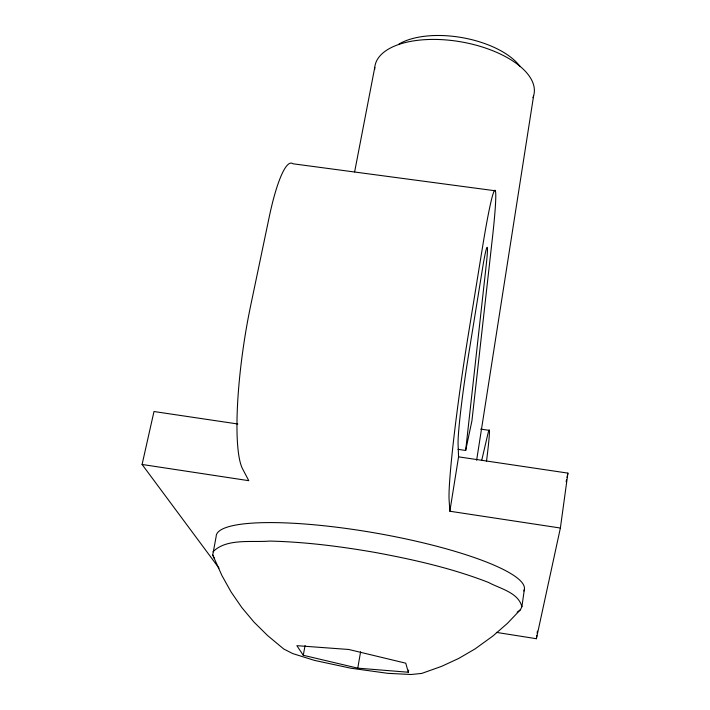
<?xml version="1.0" encoding="UTF-8"?>
<svg xmlns="http://www.w3.org/2000/svg" width="710" height="710" viewBox="0 0 710 710"><rect width="100%" height="100%" fill="white"/><g stroke="black" fill="none" stroke-linecap="round" stroke-linejoin="round"><path stroke-width="1.06" d="M524.397 589.185L521.894 606.722L520.457 609.695L507.348 623.433L492.944 635.974L475.123 648.869L458.855 658.365L441.664 666.326L421.731 673.417L411.055 674.5L387.784 673.328L350.713 668.19L314.415 660.371L292.786 653.599L283.787 649.029L267.59 635.548L254.011 622.12L241.826 607.565L231.123 592.016L221.973 575.624L212.734 555.06L216.159 536.449A156.395 29.882 9.9 0 1 377.596 533.396A156.395 29.882 9.9 0 1 523.82 590.995M458.03 449.341L465.662 450.477L486.261 264.723A34.479 1.766 -82 0 0 487.024 247.373A34.479 1.766 -82 0 0 482.507 268.575L468.28 356.668A68.817 3.532 -81.8 0 0 458.083 444.433L458.571 456.849L449.856 511.235L560.376 528.027L567.911 473.117L458.571 456.849M496.361 632.379L536.378 638.716L536.831 635.459M537.133 633.284L537.434 631.11M476.632 460.24L533.618 95.797M408.303 672.237L405.765 663.193L348.779 649.481L296.869 645.674L303.276 655.286L357.76 668.154L408.303 672.237L408.649 670.08M357.76 668.154L360.6 651.78M303.276 655.286L305.087 645.496M354.627 171.891L374.773 67.397M566.118 481.771L566.571 479.605M567.015 477.44L567.911 473.117M465.662 450.477L471.91 420.915L492.394 238.152A91.847 4.713 -82 0 0 494.675 190.36A91.847 4.713 -82 0 0 482.72 245.926L467.988 336.726A126.194 6.488 -81.8 0 0 449.128 500.168L449.856 511.235M536.378 638.716L560.376 528.027M219.008 568.124L142.089 464.464L153.99 411.525L237.814 423.994M481.815 459.947L487.779 434.342A61.593 2.103 -81.7 0 1 486.465 461.571M212.956 551.856C226.41 537.994 252.059 542.617 269.614 541.073C304.945 541.899 340.099 546.363 374.889 552.407C413.424 559.524 451.915 568.204 488.516 582.448C499.982 588.688 518.3 592.389 521.894 606.722M517.146 612.269L520.457 609.695M495.358 190.795L292.973 163.779A90.8 16.002 -82.3 0 0 269.276 216.745L250.612 305.877A124.747 22.028 -81.7 0 0 242.616 468.919L248.784 480.679L142.089 464.464M480.67 429.097L489.394 430.384M212.734 555.06L214.438 558.53M374.702 69.411A80.771 38.517 9.9 0 1 461.855 41.996A80.771 38.517 9.9 0 1 532.935 97.705M398.896 44.118A69.793 33.663 9.9 0 1 463.337 37.843A69.793 33.663 9.9 0 1 520.119 66.527"/></g></svg>
